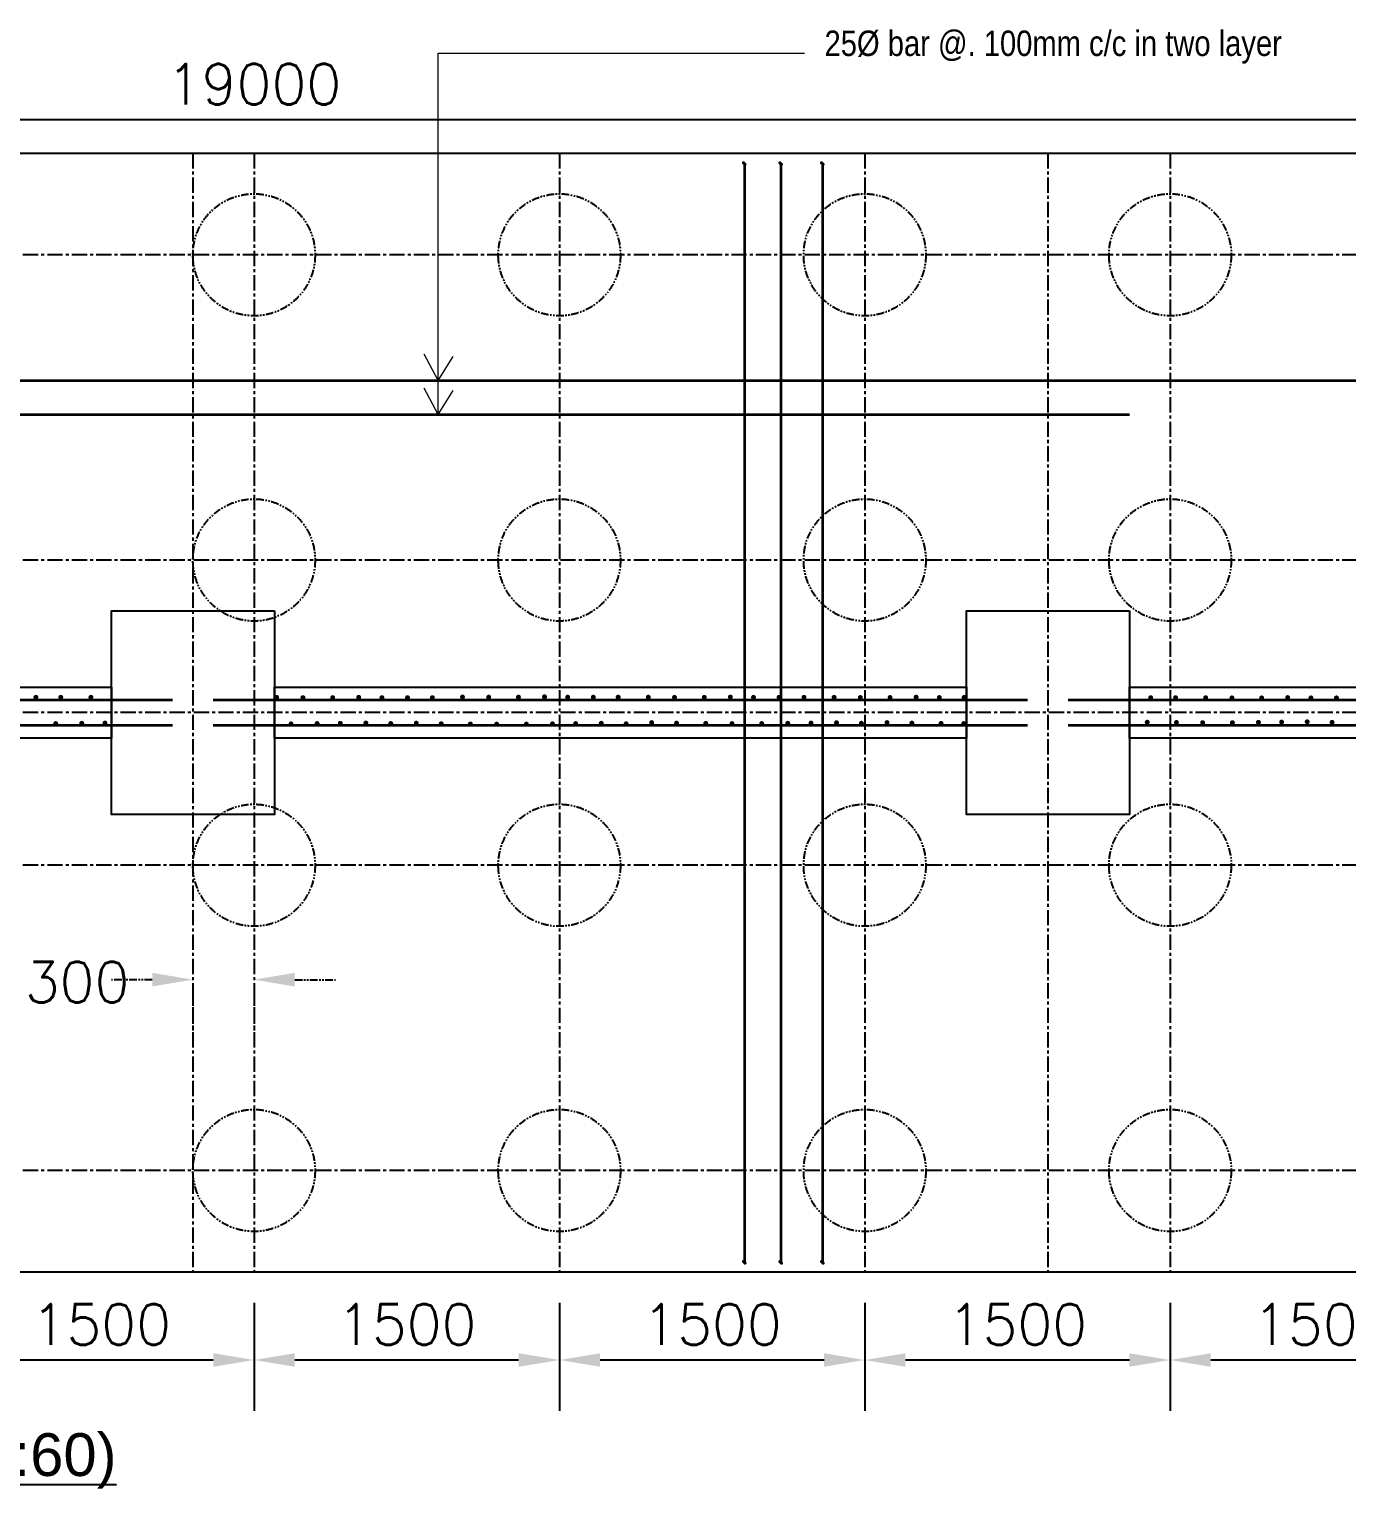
# Model space of a CAD drawing. Header units: millimetres. Extents: x 6239764 to 13047540, y 367704 to 979893.
# Drawn here: x 6515219 to 6521691, y 394492 to 401666 of the extents above; entities that cross this region are included whole.
import ezdxf

# ---------------------------------------------------------------- set-up
doc = ezdxf.new("R2010")
doc.units = ezdxf.units.MM
doc.header["$LTSCALE"] = 300
for name, pattern in [('CENTERX2', [4, 2.5, -0.5, 0.5, -0.5]), ('G', [2, 1.25, -0.25, 0.25, -0.25]), ('K', [2.5, 1.25, -0.25, 0.25, -0.25, 0.25, -0.25])]:
    doc.linetypes.add(name, pattern=pattern)
for name, color, linetype in [('05', 1, 'G'), ('07', 6, 'K'), ('BOU', 12, 'Continuous'), ('TEXT', 7, 'Continuous')]:
    doc.layers.add(name, color=color, linetype=linetype)
doc.layers.add('LINE-3', color=7, linetype='Continuous', lineweight=15)
doc.layers.add('ROD', color=10, linetype='Continuous', lineweight=35)
doc.styles.add('1-100', font='romans.shx', dxfattribs={"height": 200})
doc.styles.add('1-37.5', font='arial.ttf')
doc.styles.add('NARROW', font='ARIALN.TTF')
doc.dimstyles.new('1-100', dxfattribs={"dimtxt": 210, "dimasz": 200, "dimexe": 250, "dimexo": 150, "dimgap": 75, "dimtad": 1, "dimdec": 0, "dimzin": 3, "dimdsep": 46, "dimtxsty": '1-100', "dimcen": 0.09, "dimclrd": 161, "dimclre": 161, "dimclrt": 161, "dimadec": 0, "dimazin": 0, "dimtfac": 1, "dimtdec": 0, "dimtofl": 0, "dimtmove": 2, "dimatfit": 3, "dimfxl": 1, "dimtolj": 1, "dimtzin": 0, "dimarcsym": 0})

# ---------------------------------------------------------------- blocks, each defined once
blk = doc.blocks.new('*D778')
at = {"layer": '07', "color": 161, "lineweight": -2, "ltscale": 0.1, "transparency": 16777216}
for p, q in [((6515823, 396994.5), (6515623, 396994.5)), ((6516523, 396994.5), (6516723, 396994.5)), ((6516023, 396919.2), (6516023, 396744.5)), ((6516323, 396919.2), (6516323, 396744.5))]:
    blk.add_line(p, q, dxfattribs=at)
at = {"layer": '07', "color": 161, "ltscale": 0.1, "transparency": 16777216}
for points in [[(6515823, 397027.9), (6515823, 396961.2), (6516023, 396994.5)], [(6516523, 397027.9), (6516523, 396961.2), (6516323, 396994.5)]]:
    blk.add_solid(points, dxfattribs=at)
at = {"layer": 'Defpoints', "color": 0, "ltscale": 0.1, "transparency": 16777216}
for p in [(6516023, 397069.2), (6516323, 397069.2), (6516323, 396994.5)]:
    blk.add_point(p, dxfattribs=at)
at = {"layer": '07', "color": 161, "ltscale": 0.1, "transparency": 16777216, "insert": (6515454.1, 396982.8), "char_height": 200, "attachment_point": 5, "style": '1-100'}
blk.add_mtext('\\A1;300', dxfattribs=at)
blk = doc.blocks.new('*D784')
at = {"layer": '07', "color": 161, "linetype": 'Continuous', "lineweight": -2, "ltscale": 0.1, "transparency": 16777216}
for p, q in [((6514823, 395406.8), (6514823, 394875.3)), ((6516323, 395406.8), (6516323, 394875.3)), ((6516123, 395125.3), (6515023, 395125.3))]:
    blk.add_line(p, q, dxfattribs=at)
at = {"layer": '07', "color": 161, "linetype": 'Continuous', "ltscale": 0.1, "transparency": 16777216}
for points in [[(6515023, 395158.6), (6515023, 395092), (6514823, 395125.3)], [(6516123, 395158.6), (6516123, 395092), (6516323, 395125.3)]]:
    blk.add_solid(points, dxfattribs=at)
at = {"layer": 'Defpoints', "color": 0, "linetype": 'Continuous', "ltscale": 0.1, "transparency": 16777216}
for p in [(6514823, 395556.8), (6516323, 395556.8), (6514823, 395125.3)]:
    blk.add_point(p, dxfattribs=at)
at = {"layer": '07', "color": 161, "linetype": 'Continuous', "ltscale": 0.1, "transparency": 16777216, "insert": (6515573, 395300.3), "char_height": 200, "attachment_point": 5, "style": '1-100'}
blk.add_mtext('\\A1;1500', dxfattribs=at)
blk = doc.blocks.new('*D785')
at = {"layer": '07', "color": 161, "linetype": 'Continuous', "lineweight": -2, "ltscale": 0.1, "transparency": 16777216}
for p, q in [((6516323, 395406.8), (6516323, 394875.3)), ((6517823, 395406.8), (6517823, 394875.3)), ((6517623, 395125.3), (6516523, 395125.3))]:
    blk.add_line(p, q, dxfattribs=at)
at = {"layer": '07', "color": 161, "linetype": 'Continuous', "ltscale": 0.1, "transparency": 16777216}
for points in [[(6516523, 395158.6), (6516523, 395092), (6516323, 395125.3)], [(6517623, 395158.6), (6517623, 395092), (6517823, 395125.3)]]:
    blk.add_solid(points, dxfattribs=at)
at = {"layer": 'Defpoints', "color": 0, "linetype": 'Continuous', "ltscale": 0.1, "transparency": 16777216}
for p in [(6516323, 395556.8), (6517823, 395556.8), (6516323, 395125.3)]:
    blk.add_point(p, dxfattribs=at)
at = {"layer": '07', "color": 161, "linetype": 'Continuous', "ltscale": 0.1, "transparency": 16777216, "insert": (6517073, 395300.3), "char_height": 200, "attachment_point": 5, "style": '1-100'}
blk.add_mtext('\\A1;1500', dxfattribs=at)
blk = doc.blocks.new('*D786')
at = {"layer": '07', "color": 161, "linetype": 'Continuous', "lineweight": -2, "ltscale": 0.1, "transparency": 16777216}
for p, q in [((6517823, 395406.8), (6517823, 394875.3)), ((6519323, 395406.8), (6519323, 394875.3)), ((6519123, 395125.3), (6518023, 395125.3))]:
    blk.add_line(p, q, dxfattribs=at)
at = {"layer": '07', "color": 161, "linetype": 'Continuous', "ltscale": 0.1, "transparency": 16777216}
for points in [[(6518023, 395158.6), (6518023, 395092), (6517823, 395125.3)], [(6519123, 395158.6), (6519123, 395092), (6519323, 395125.3)]]:
    blk.add_solid(points, dxfattribs=at)
at = {"layer": 'Defpoints', "color": 0, "linetype": 'Continuous', "ltscale": 0.1, "transparency": 16777216}
for p in [(6517823, 395556.8), (6519323, 395556.8), (6517823, 395125.3)]:
    blk.add_point(p, dxfattribs=at)
at = {"layer": '07', "color": 161, "linetype": 'Continuous', "ltscale": 0.1, "transparency": 16777216, "insert": (6518573, 395300.3), "char_height": 200, "attachment_point": 5, "style": '1-100'}
blk.add_mtext('\\A1;1500', dxfattribs=at)
blk = doc.blocks.new('*D787')
at = {"layer": '07', "color": 161, "linetype": 'Continuous', "lineweight": -2, "ltscale": 0.1, "transparency": 16777216}
for p, q in [((6519323, 395406.8), (6519323, 394875.3)), ((6520823, 395406.8), (6520823, 394875.3)), ((6520623, 395125.3), (6519523, 395125.3))]:
    blk.add_line(p, q, dxfattribs=at)
at = {"layer": '07', "color": 161, "linetype": 'Continuous', "ltscale": 0.1, "transparency": 16777216}
for points in [[(6519523, 395158.6), (6519523, 395092), (6519323, 395125.3)], [(6520623, 395158.6), (6520623, 395092), (6520823, 395125.3)]]:
    blk.add_solid(points, dxfattribs=at)
at = {"layer": 'Defpoints', "color": 0, "linetype": 'Continuous', "ltscale": 0.1, "transparency": 16777216}
for p in [(6519323, 395556.8), (6520823, 395556.8), (6519323, 395125.3)]:
    blk.add_point(p, dxfattribs=at)
at = {"layer": '07', "color": 161, "linetype": 'Continuous', "ltscale": 0.1, "transparency": 16777216, "insert": (6520073, 395300.3), "char_height": 200, "attachment_point": 5, "style": '1-100'}
blk.add_mtext('\\A1;1500', dxfattribs=at)
blk = doc.blocks.new('*D788')
at = {"layer": '07', "color": 161, "linetype": 'Continuous', "lineweight": -2, "ltscale": 0.1, "transparency": 16777216}
for p, q in [((6520823, 395406.8), (6520823, 394875.3)), ((6522323, 395406.8), (6522323, 394875.3)), ((6522123, 395125.3), (6521023, 395125.3))]:
    blk.add_line(p, q, dxfattribs=at)
at = {"layer": '07', "color": 161, "linetype": 'Continuous', "ltscale": 0.1, "transparency": 16777216}
for points in [[(6521023, 395158.6), (6521023, 395092), (6520823, 395125.3)], [(6522123, 395158.6), (6522123, 395092), (6522323, 395125.3)]]:
    blk.add_solid(points, dxfattribs=at)
at = {"layer": 'Defpoints', "color": 0, "linetype": 'Continuous', "ltscale": 0.1, "transparency": 16777216}
for p in [(6520823, 395556.8), (6522323, 395556.8), (6520823, 395125.3)]:
    blk.add_point(p, dxfattribs=at)
at = {"layer": '07', "color": 161, "linetype": 'Continuous', "ltscale": 0.1, "transparency": 16777216, "insert": (6521573, 395300.3), "char_height": 200, "attachment_point": 5, "style": '1-100'}
blk.add_mtext('\\A1;1500', dxfattribs=at)
blk = doc.blocks.new('*D806')
at = {"layer": '07', "color": 161, "linetype": 'Continuous', "lineweight": -2, "ltscale": 0.1, "transparency": 16777216}
for p, q in [((6506823, 401206.8), (6506823, 401470.3)), ((6525823, 401206.8), (6525823, 401470.3)), ((6525623, 401220.3), (6507023, 401220.3))]:
    blk.add_line(p, q, dxfattribs=at)
at = {"layer": '07', "color": 161, "linetype": 'Continuous', "ltscale": 0.1, "transparency": 16777216}
for points in [[(6507023, 401253.6), (6507023, 401187), (6506823, 401220.3)], [(6525623, 401253.6), (6525623, 401187), (6525823, 401220.3)]]:
    blk.add_solid(points, dxfattribs=at)
at = {"layer": 'Defpoints', "color": 0, "linetype": 'Continuous', "ltscale": 0.1, "transparency": 16777216}
for p in [(6506823, 401220.3), (6506823, 401056.8), (6525823, 401056.8)]:
    blk.add_point(p, dxfattribs=at)
at = {"layer": '07', "color": 161, "linetype": 'Continuous', "ltscale": 0.1, "transparency": 16777216, "insert": (6516323, 401395.3), "char_height": 200, "attachment_point": 5, "style": '1-100'}
blk.add_mtext('\\A1;19000', dxfattribs=at)

msp = doc.modelspace()

# ---------------------------------------------------------------- hatches: boundary and pattern name
at = {"layer": 'ROD'}
h = msp.add_hatch(dxfattribs=at)
h.set_pattern_fill('ANSI31', color=256)
h.set_pattern_definition([(45, (6351877.9437, 707407.50209), (-0.08838834765, 0.08838834765), [])])
h.paths.add_polyline_path([(6518738.2, 401006.1, 1), (6518725.5, 401006.1, 1)])
h = msp.add_hatch(dxfattribs=at)
h.set_pattern_fill('ANSI31', color=256)
h.set_pattern_definition([(45, (6352057.01266, 707407.50209), (-0.08838834765, 0.08838834765), [])])
h.paths.add_polyline_path([(6518917.3, 401006.1, 1), (6518904.6, 401006.1, 1)])
h = msp.add_hatch(dxfattribs=at)
h.set_pattern_fill('ANSI31', color=256)
h.set_pattern_definition([(45, (6352261.65185, 707407.50209), (-0.08838834765, 0.08838834765), [])])
h.paths.add_polyline_path([(6519121.9, 401006.1, 1), (6519109.2, 401006.1, 1)])
h = msp.add_hatch(dxfattribs=at)
h.set_pattern_fill('ANSI31', color=256)
h.set_pattern_definition([(45, (6351877.9437, 702007.50209), (-0.08838834765, 0.08838834765), [])])
h.paths.add_polyline_path([(6518738.2, 395606.1, 1), (6518725.5, 395606.1, 1)])
h = msp.add_hatch(dxfattribs=at)
h.set_pattern_fill('ANSI31', color=256)
h.set_pattern_definition([(45, (6352057.01266, 702007.50209), (-0.08838834765, 0.08838834765), [])])
h.paths.add_polyline_path([(6518917.3, 395606.1, 1), (6518904.6, 395606.1, 1)])
h = msp.add_hatch(dxfattribs=at)
h.set_pattern_fill('ANSI31', color=256)
h.set_pattern_definition([(45, (6352261.65185, 702007.50209), (-0.08838834765, 0.08838834765), [])])
h.paths.add_polyline_path([(6519121.9, 395606.1, 1), (6519109.2, 395606.1, 1)])

# ---------------------------------------------------------------- linework, layer by layer
at = {"color": 8, "linetype": 'CENTERX2', "ltscale": 0.1}
for p, q in [((6516023, 401056.8, 0), (6516023, 395556.8, 0)), ((6516323, 401056.8, 0), (6516323, 395556.8, 0)), ((6517823, 401056.8, 0), (6517823, 395556.8, 0)), ((6519323, 401056.8, 0), (6519323, 395556.8, 0)), ((6520223, 401056.8, 0), (6520223, 395556.8, 0)), ((6520823, 401056.8, 0), (6520823, 395556.8, 0)), ((6525823, 400556.8, 0), (6506823, 400556.8, 0)), ((6525823, 399056.8, 0), (6506823, 399056.8, 0)), ((6525823, 398306.8, 0), (6506823, 398306.8, 0)), ((6525823, 397556.8, 0), (6506823, 397556.8, 0)), ((6525823, 396056.8, 0), (6506823, 396056.8, 0))]:
    msp.add_line(p, q, dxfattribs=at)
at = {"color": 141, "ltscale": 0.1}
for p, q in [((6516423, 398806.8, 0), (6516423, 397806.8, 0)), ((6520623, 398806.8, 0), (6520623, 397806.8, 0)), ((6516423, 397806.8, 0), (6515623, 397806.8, 0)), ((6520623, 397806.8, 0), (6519823, 397806.8, 0))]:
    msp.add_line(p, q, dxfattribs=at)
at = {"color": 6, "ltscale": 0.1, "elevation": 0}
for points in [[(6512223, 398431.8), (6515623, 398431.8), (6515623, 398181.8), (6512223, 398181.8)], [(6516423, 398431.8), (6519823, 398431.8), (6519823, 398181.8), (6516423, 398181.8)], [(6520623, 398431.8), (6524023, 398431.8), (6524023, 398181.8), (6520623, 398181.8)]]:
    msp.add_lwpolyline(points, close=True, dxfattribs=at)
at = {"color": 1, "ltscale": 0.1, "const_width": 12}
for points in [[(6515245.6, 398382.4, 1), (6515257.6, 398382.4, 1)], [(6515367.9, 398382.4, 1), (6515379.9, 398382.4, 1)], [(6515515.8, 398382.4, 1), (6515527.8, 398382.4, 1)], [(6516428.5, 398381.5, 1), (6516440.5, 398381.5, 1)], [(6516557.3, 398380.6, 1), (6516569.3, 398380.6, 1)], [(6516703.5, 398380.6, 1), (6516715.5, 398380.6, 1)], [(6516945.3, 398380.6, 1), (6516957.3, 398380.6, 1)], [(6517070.9, 398380.6, 1), (6517082.9, 398380.6, 1)], [(6517193.2, 398380.6, 1), (6517205.2, 398380.6, 1)], [(6517341.1, 398383.9, 1), (6517353.1, 398383.9, 1)], [(6517469.9, 398383, 1), (6517481.9, 398383, 1)], [(6517616.1, 398383, 1), (6517628.1, 398383, 1)], [(6517857.9, 398383, 1), (6517869.9, 398383, 1)], [(6517983.6, 398383, 1), (6517995.6, 398383, 1)], [(6518105.8, 398383, 1), (6518117.8, 398383, 1)], [(6518253.8, 398383, 1), (6518265.8, 398383, 1)], [(6518382.6, 398382.1, 1), (6518394.6, 398382.1, 1)], [(6518528.8, 398382.1, 1), (6518540.8, 398382.1, 1)], [(6518770.6, 398382.1, 1), (6518782.6, 398382.1, 1)], [(6518896.3, 398382.1, 1), (6518908.3, 398382.1, 1)], [(6519018.5, 398382.1, 1), (6519030.5, 398382.1, 1)], [(6519166.5, 398382.1, 1), (6519178.5, 398382.1, 1)], [(6519295.2, 398381.2, 1), (6519307.2, 398381.2, 1)], [(6519441.4, 398381.2, 1), (6519453.4, 398381.2, 1)], [(6519683.2, 398381.2, 1), (6519695.2, 398381.2, 1)], [(6519805.4, 398381.2, 1), (6519817.4, 398381.2, 1)], [(6520721.6, 398380.3, 1), (6520733.6, 398380.3, 1)], [(6520843.8, 398380.3, 1), (6520855.8, 398380.3, 1)], [(6520991.8, 398380.3, 1), (6521003.8, 398380.3, 1)], [(6521120.6, 398379.3, 1), (6521132.6, 398379.3, 1)], [(6521266.8, 398379.3, 1), (6521278.8, 398379.3, 1)], [(6521508.6, 398379.3, 1), (6521520.6, 398379.3, 1)], [(6521634.2, 398379.3, 1), (6521646.2, 398379.3, 1)]]:
    msp.add_lwpolyline(points, format="xyb", close=True, dxfattribs=at)
at = {"color": 1, "ltscale": 0.1, "const_width": 12, "elevation": 0}
for points in [[(6516831.4, 398382.2, 1), (6516843.4, 398382.2, 1)], [(6517744.1, 398384.6, 1), (6517756.1, 398384.6, 1)], [(6518656.7, 398383.7, 1), (6518668.7, 398383.7, 1)], [(6519569.4, 398382.8, 1), (6519581.4, 398382.8, 1)], [(6521394.7, 398380.9, 1), (6521406.7, 398380.9, 1)], [(6515343.1, 398253, 1), (6515355.1, 398253, 1)], [(6515471, 398254.6, 1), (6515483, 398254.6, 1)], [(6515584.9, 398255.7, 1), (6515596.9, 398255.7, 1)], [(6516499, 398251.7, 1), (6516511, 398251.7, 1)], [(6516627, 398253.3, 1), (6516639, 398253.3, 1)], [(6516740.8, 398254.4, 1), (6516752.8, 398254.4, 1)], [(6516866.5, 398256.1, 1), (6516878.5, 398256.1, 1)], [(6516988.8, 398253.4, 1), (6517000.8, 398253.4, 1)], [(6517114.4, 398255.2, 1), (6517126.4, 398255.2, 1)], [(6517236.7, 398252.5, 1), (6517248.7, 398252.5, 1)], [(6517380, 398251.2, 1), (6517392, 398251.2, 1)], [(6517508.8, 398250.3, 1), (6517520.8, 398250.3, 1)], [(6517655, 398250.3, 1), (6517667, 398250.3, 1)], [(6517783, 398251.9, 1), (6517795, 398251.9, 1)], [(6517896.8, 398253, 1), (6517908.8, 398253, 1)], [(6518022.5, 398254.7, 1), (6518034.5, 398254.7, 1)], [(6518144.7, 398252.1, 1), (6518156.7, 398252.1, 1)], [(6518270.4, 398257.9, 1), (6518282.4, 398257.9, 1)], [(6518392.6, 398255.2, 1), (6518404.6, 398255.2, 1)], [(6518536, 398253.9, 1), (6518548, 398253.9, 1)], [(6518664.8, 398253, 1), (6518676.8, 398253, 1)], [(6518811, 398253, 1), (6518823, 398253, 1)], [(6518939, 398254.6, 1), (6518951, 398254.6, 1)], [(6519052.8, 398255.7, 1), (6519064.8, 398255.7, 1)], [(6519178.5, 398257.4, 1), (6519190.5, 398257.4, 1)], [(6519300.7, 398254.8, 1), (6519312.7, 398254.8, 1)], [(6519426.4, 398257.9, 1), (6519438.4, 398257.9, 1)], [(6519548.6, 398255.2, 1), (6519560.6, 398255.2, 1)], [(6519692, 398253.9, 1), (6519704, 398253.9, 1)], [(6519803.2, 398253, 1), (6519815.2, 398253, 1)], [(6520704.6, 398259.8, 1), (6520716.6, 398259.8, 1)], [(6520848, 398258.6, 1), (6520860, 398258.6, 1)], [(6520976.8, 398257.7, 1), (6520988.8, 398257.7, 1)], [(6521123, 398257.7, 1), (6521135, 398257.7, 1)], [(6521250.9, 398259.3, 1), (6521262.9, 398259.3, 1)], [(6521364.8, 398260.4, 1), (6521376.8, 398260.4, 1)], [(6521490.4, 398262.1, 1), (6521502.4, 398262.1, 1)], [(6521612.7, 398259.4, 1), (6521624.7, 398259.4, 1)]]:
    msp.add_lwpolyline(points, format="xyb", close=True, dxfattribs=at)
at = {"layer": '05', "linetype": 'Continuous', "ltscale": 0.1, "elevation": 0}
for points in [[(6516423, 398806.8), (6516423, 397806.8), (6515623, 397806.8), (6515623, 398806.8)], [(6520623, 398806.8), (6520623, 397806.8), (6519823, 397806.8), (6519823, 398806.8)]]:
    msp.add_lwpolyline(points, close=True, dxfattribs=at)
at = {"layer": '05', "ltscale": 0.1, "elevation": 0}
for points in [[(6516423, 398806.8), (6516423, 397806.8), (6515623, 397806.8), (6515623, 398806.8)], [(6520623, 398806.8), (6520623, 397806.8), (6519823, 397806.8), (6519823, 398806.8)]]:
    msp.add_lwpolyline(points, close=True, dxfattribs=at)
at = {"layer": '07', "color": 22, "ltscale": 0.1}
for centre in [(6516323, 400556.8, 0), (6517823, 400556.8, 0), (6519323, 400556.8, 0), (6520823, 400556.8, 0), (6516323, 399056.8, 0), (6517823, 399056.8, 0), (6519323, 399056.8, 0), (6520823, 399056.8, 0), (6516323, 397556.8, 0), (6517823, 397556.8, 0), (6519323, 397556.8, 0), (6520823, 397556.8, 0), (6516323, 396056.8, 0), (6517823, 396056.8, 0), (6519323, 396056.8, 0), (6520823, 396056.8, 0)]:
    msp.add_circle(centre, 300, dxfattribs=at)
at = {"layer": 'BOU', "color": 141, "ltscale": 0.1, "elevation": 0}
msp.add_lwpolyline([(6525823, 401056.8), (6525823, 395556.8), (6506823, 395556.8), (6506823, 401056.8)], close=True, dxfattribs=at)
at = {"layer": 'LINE-3'}
for p, q in [((6517227.4, 399771.4, 0), (6517227.4, 401548.2, 0)), ((6517227.4, 401548.2, 0), (6519027.4, 401548.2, 0)), ((6517227.4, 399938.4, 0), (6517159, 400068.7, 0)), ((6517227.4, 399938.4, 0), (6517301.6, 400056.5, 0)), ((6517227.4, 399771.4, 0), (6517159, 399901.7, 0)), ((6517227.4, 399771.4, 0), (6517301.6, 399889.5, 0))]:
    msp.add_line(p, q, dxfattribs=at)
at = {"layer": 'ROD'}
for p, q in [((6518732.1, 401006.8, 0), (6518732.1, 395606.8, 0)), ((6518911.2, 401006.8, 0), (6518911.2, 395606.8, 0)), ((6519115.8, 401006.8, 0), (6519115.8, 395606.8, 0)), ((6506873, 399938.4, 0), (6525773, 399938.4, 0)), ((6511423, 399771.4, 0), (6520623, 399771.4, 0))]:
    msp.add_line(p, q, dxfattribs=at)
at = {"layer": 'ROD', "elevation": 0}
for points in [[(6511923, 398369.8), (6515923, 398369.8)], [(6516123, 398369.8), (6520123, 398369.8)], [(6520323, 398369.8), (6524323, 398369.8)], [(6515923, 398243.8), (6511923, 398243.8)], [(6520123, 398243.8), (6516123, 398243.8)], [(6524323, 398243.8), (6520323, 398243.8)]]:
    msp.add_lwpolyline(points, dxfattribs=at)

# ---------------------------------------------------------------- texts
at = {"lineweight": 25, "style": 'NARROW'}
msp.add_text('25Ø bar @. 100mm c/c in two layer', height=125, dxfattribs=at).set_placement((6519125.5, 401534, -20.9))
at = {"layer": 'TEXT', "linetype": 'Continuous', "ltscale": 0.5, "insert": (6510178.2, 394765.5, 0), "char_height": 210, "attachment_point": 1, "style": '1-37.5'}
msp.add_mtext('{\\L PLAN OF PILE CAP:PC-3( SCALE=1:60)}', dxfattribs=at)

# ---------------------------------------------------------------- dimensions: what is measured, and where the dimension line sits
at = {"layer": '07', "color": 6, "linetype": 'Continuous', "ltscale": 0.1}
for base, p1, p2, picture, middle in [((6506823, 401220.3, 0), (6525823, 401056.8, 0), (6506823, 401056.8, 0), '*D806', (6516323, 401395.3, 0)), ((6514823, 395125.3, 0), (6516323, 395556.8, 0), (6514823, 395556.8, 0), '*D784', (6515573, 395300.3, 0)), ((6516323, 395125.3, 0), (6517823, 395556.8, 0), (6516323, 395556.8, 0), '*D785', (6517073, 395300.3, 0)), ((6517823, 395125.3, 0), (6519323, 395556.8, 0), (6517823, 395556.8, 0), '*D786', (6518573, 395300.3, 0)), ((6519323, 395125.3, 0), (6520823, 395556.8, 0), (6519323, 395556.8, 0), '*D787', (6520073, 395300.3, 0)), ((6520823, 395125.3, 0), (6522323, 395556.8, 0), (6520823, 395556.8, 0), '*D788', (6521573, 395300.3, 0))]:
    dim = msp.add_linear_dim(base=base, p1=p1, p2=p2, dimstyle='1-100', dxfattribs=at)
    dim.commit()
    dim.dimension.update_dxf_attribs({"geometry": picture, "text_midpoint": middle})
at = {"layer": '07', "color": 6, "ltscale": 0.1}
dim = msp.add_linear_dim(base=(6516323, 396994.5, 0), p1=(6516023, 397069.2, 0), p2=(6516323, 397069.2, 0), dimstyle='1-100', dxfattribs=at)
dim.commit()
dim.dimension.update_dxf_attribs({"geometry": '*D778', "text_midpoint": (6515454.1, 396982.8, 0), "dimtype": 160})

doc.saveas('drawing.dxf')
